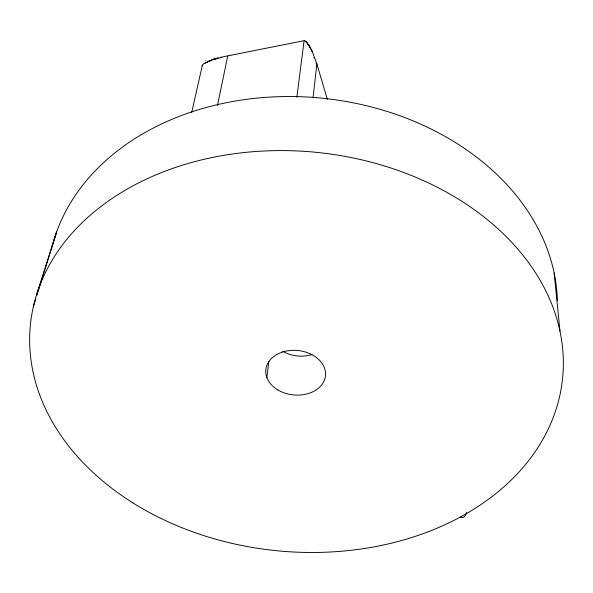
<?xml version="1.0" encoding="UTF-8"?>
<svg xmlns="http://www.w3.org/2000/svg" width="593" height="593" viewBox="0 0 593 593"><rect width="100%" height="100%" fill="white"/><g stroke="black" fill="none" stroke-linecap="round" stroke-linejoin="round"><path stroke-width="0.89" d="M313.06 97.571L316.847 63.948L312.363 51.717L307.508 43.163A15.981 12.935 20.1 0 0 307.167 42.711L306.448 41.962M266.85 377.548L268.859 361.307M296.848 97.2L304.098 40.672L224.087 56.602L212.546 59.834L204.481 63.34M217.468 105.502L227.734 56.038M191.724 112.433L202.183 66.038M33.371 306.663L35.832 298.753M36.899 295.321L56.594 232.004L36.573 294.788M209.789 60.627L207.135 61.954M316.01 63.214L316.454 63.421M305.81 41.391L305.714 41.317A3.892 2.965 23.7 0 0 305.447 41.117L305.047 40.902A1.527 1.119 24.2 0 0 304.394 40.65M309.168 45.928L308.197 44.601A14.002 12.431 0.7 0 0 305.877 41.94M309.301 46.121L309.709 46.721M327.366 99.394L316.847 63.948A1.534 0.793 4.1 0 0 316.343 63.488M554.129 272.921L559.985 331.146M52.095 246.777A255.516 197.224 5.8 0 1 323.882 98.364A255.516 197.224 5.8 0 1 557.39 300.481M466.691 512.352A145.159 19.213 81 0 1 460.427 516.955M201.813 65.764A4.114 1.772 26.1 0 1 202.383 65.653M220.737 57.721A2.898 0.912 88.2 0 1 221.315 57.098M215.555 58.551A14.81 13.068 22.4 0 1 218.387 57.884M215.733 58.907A4.284 2.031 74.1 0 0 214.688 58.663A4.551 2.164 74.1 0 0 213.821 59.404M215.733 58.84A8.799 4.188 74.2 0 1 215.867 58.952M209.855 60.723A35.15 31.11 19.5 0 1 214.748 58.781M205.601 63.028A13.928 12.29 20.2 0 1 207.461 61.842M205.601 60.782A8.784 1.579 28 0 1 205.719 60.76M204.466 63.318A15.774 12.535 3.6 0 0 203.999 63.614L203.236 64.2A6.493 5.033 0.8 0 0 202.628 64.689L202.584 64.807A3.84 2.913 -2.2 0 0 202.413 65M313.779 57.528A2.876 1.016 -8.5 0 1 314.809 57.855M311.644 51.124A4.262 1.075 -24.8 0 1 312.14 51.198A4.529 1.149 -24.8 0 1 312.363 51.717M309.635 46.758A35.447 31.355 0.5 0 1 312.088 51.213M308.19 44.645A2.676 1.379 -74.6 0 1 309.338 45.483M308.019 45.016A8.851 4.151 -74.2 0 1 308.182 44.92M305.855 41.354A6.582 5.181 22.2 0 1 306.492 41.933M311.985 354.518A29.109 22.119 5.7 0 1 282.742 351.271M133.002 502.946A267.436 200.175 5.7 0 0 560.904 390.194A267.436 200.175 5.7 0 0 195.601 161.407A267.436 200.175 5.7 0 0 133.002 502.946M277.85 389.927A29.991 22.319 5.6 0 0 325.379 376.555A29.991 22.319 5.6 0 0 283.706 351.686A29.991 22.319 5.6 0 0 277.85 389.927"/></g></svg>
